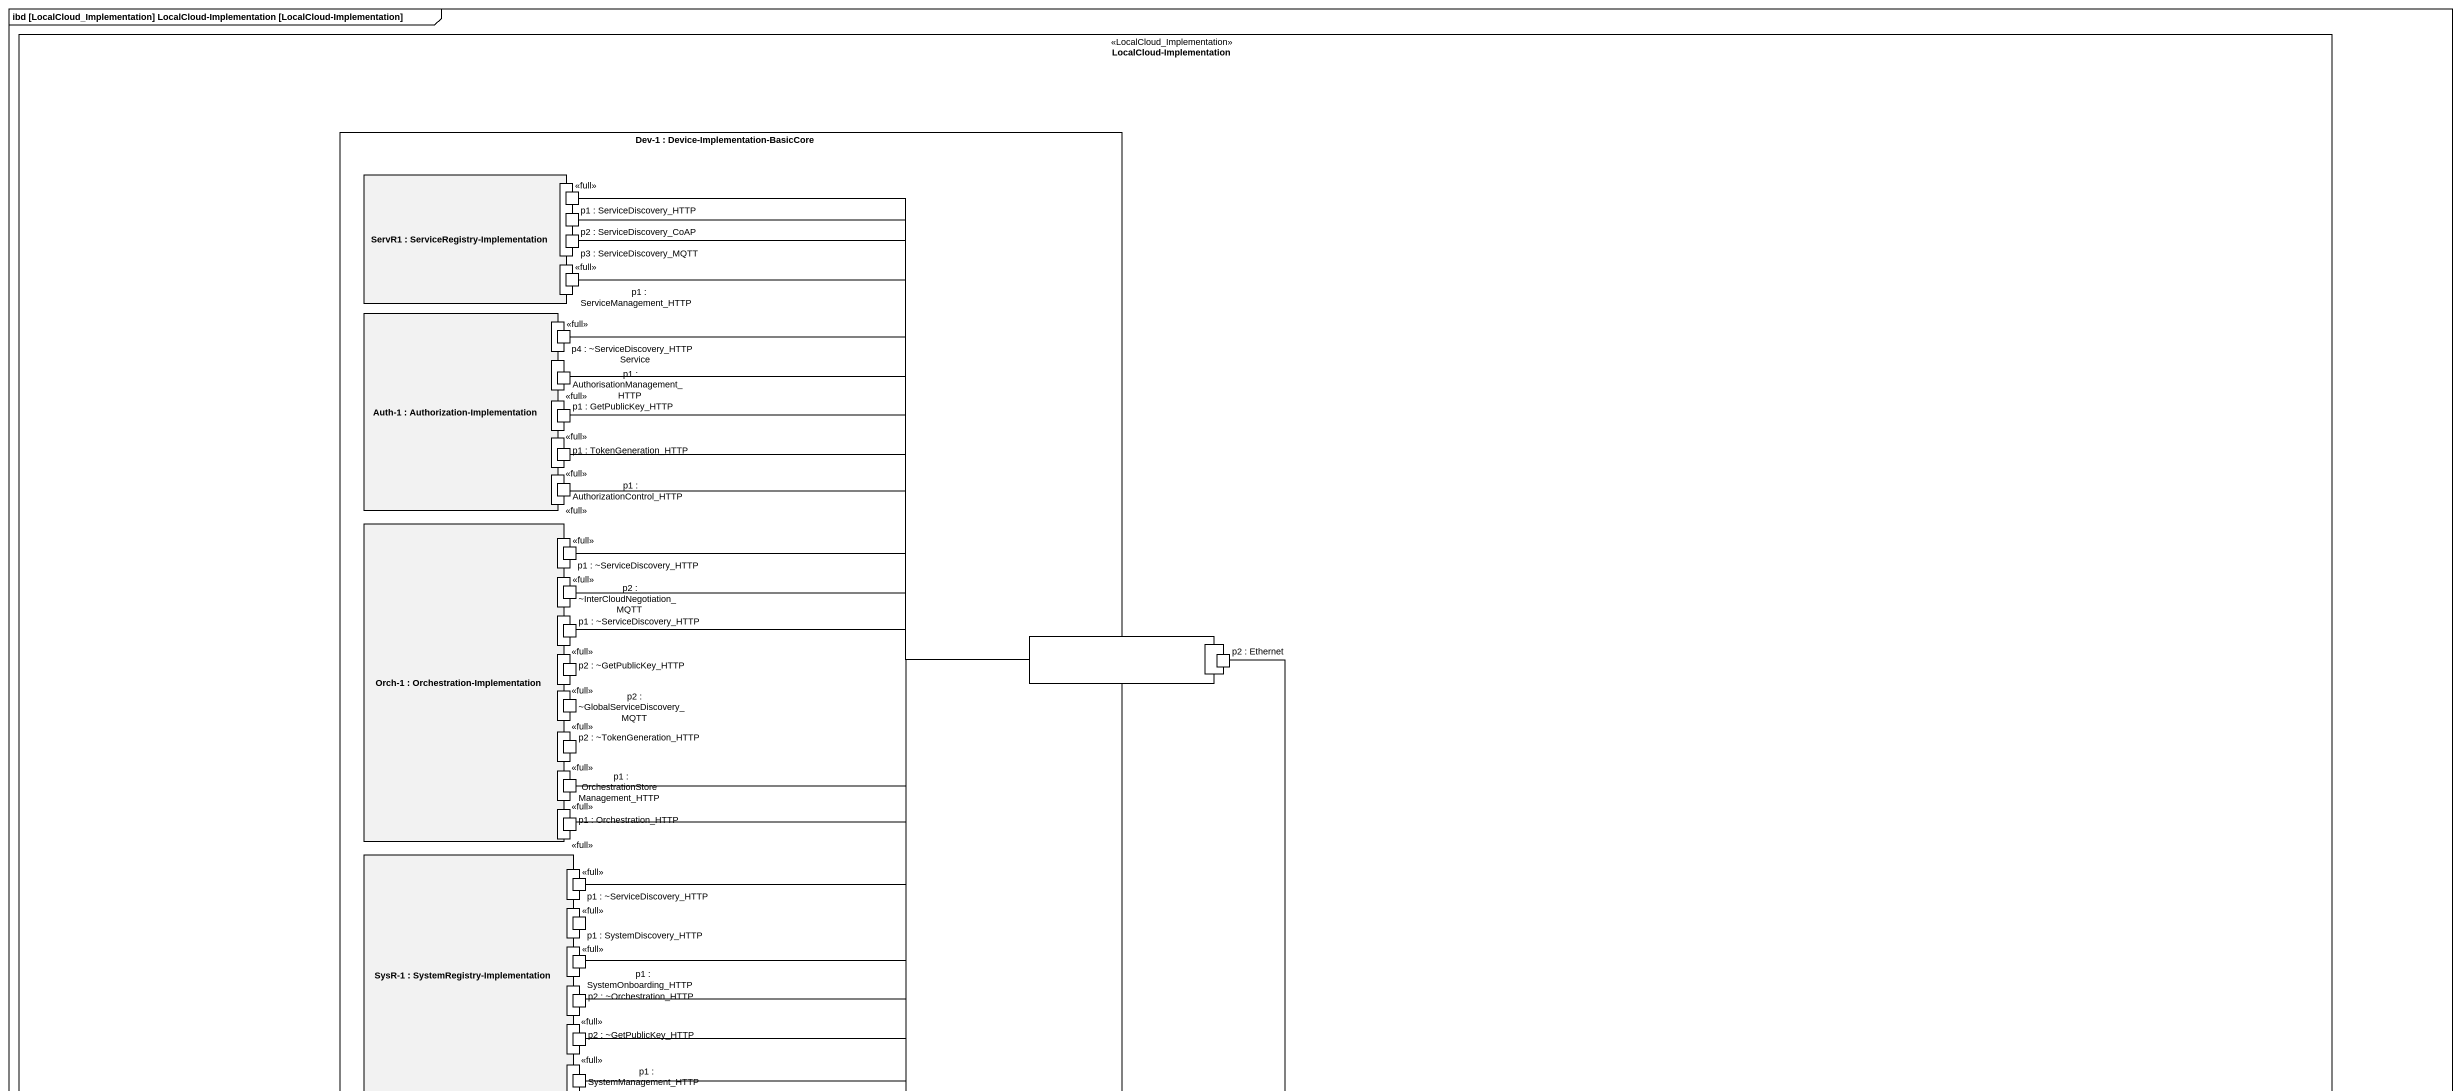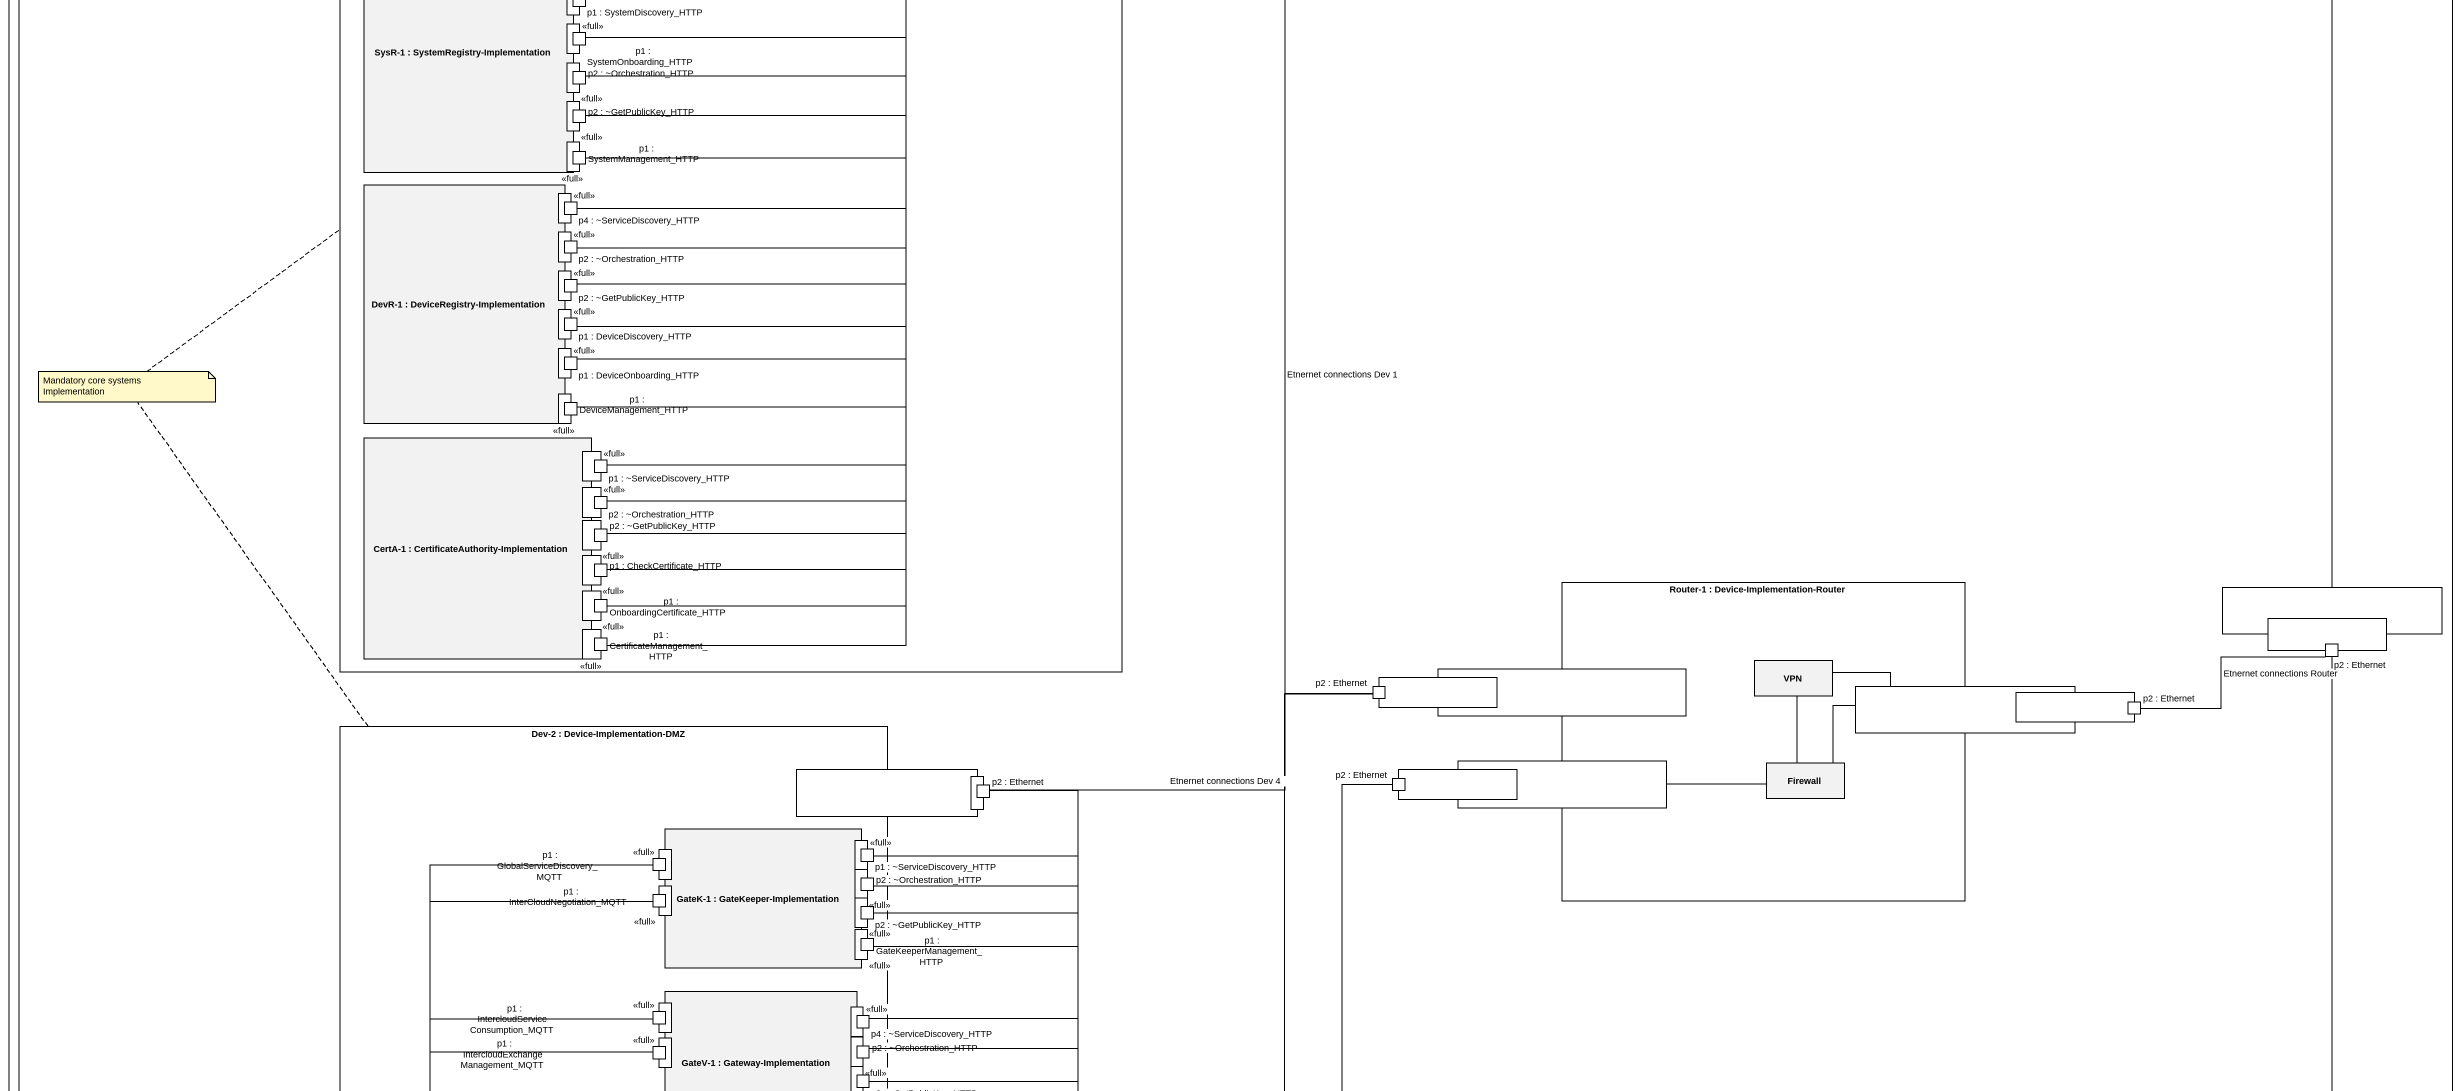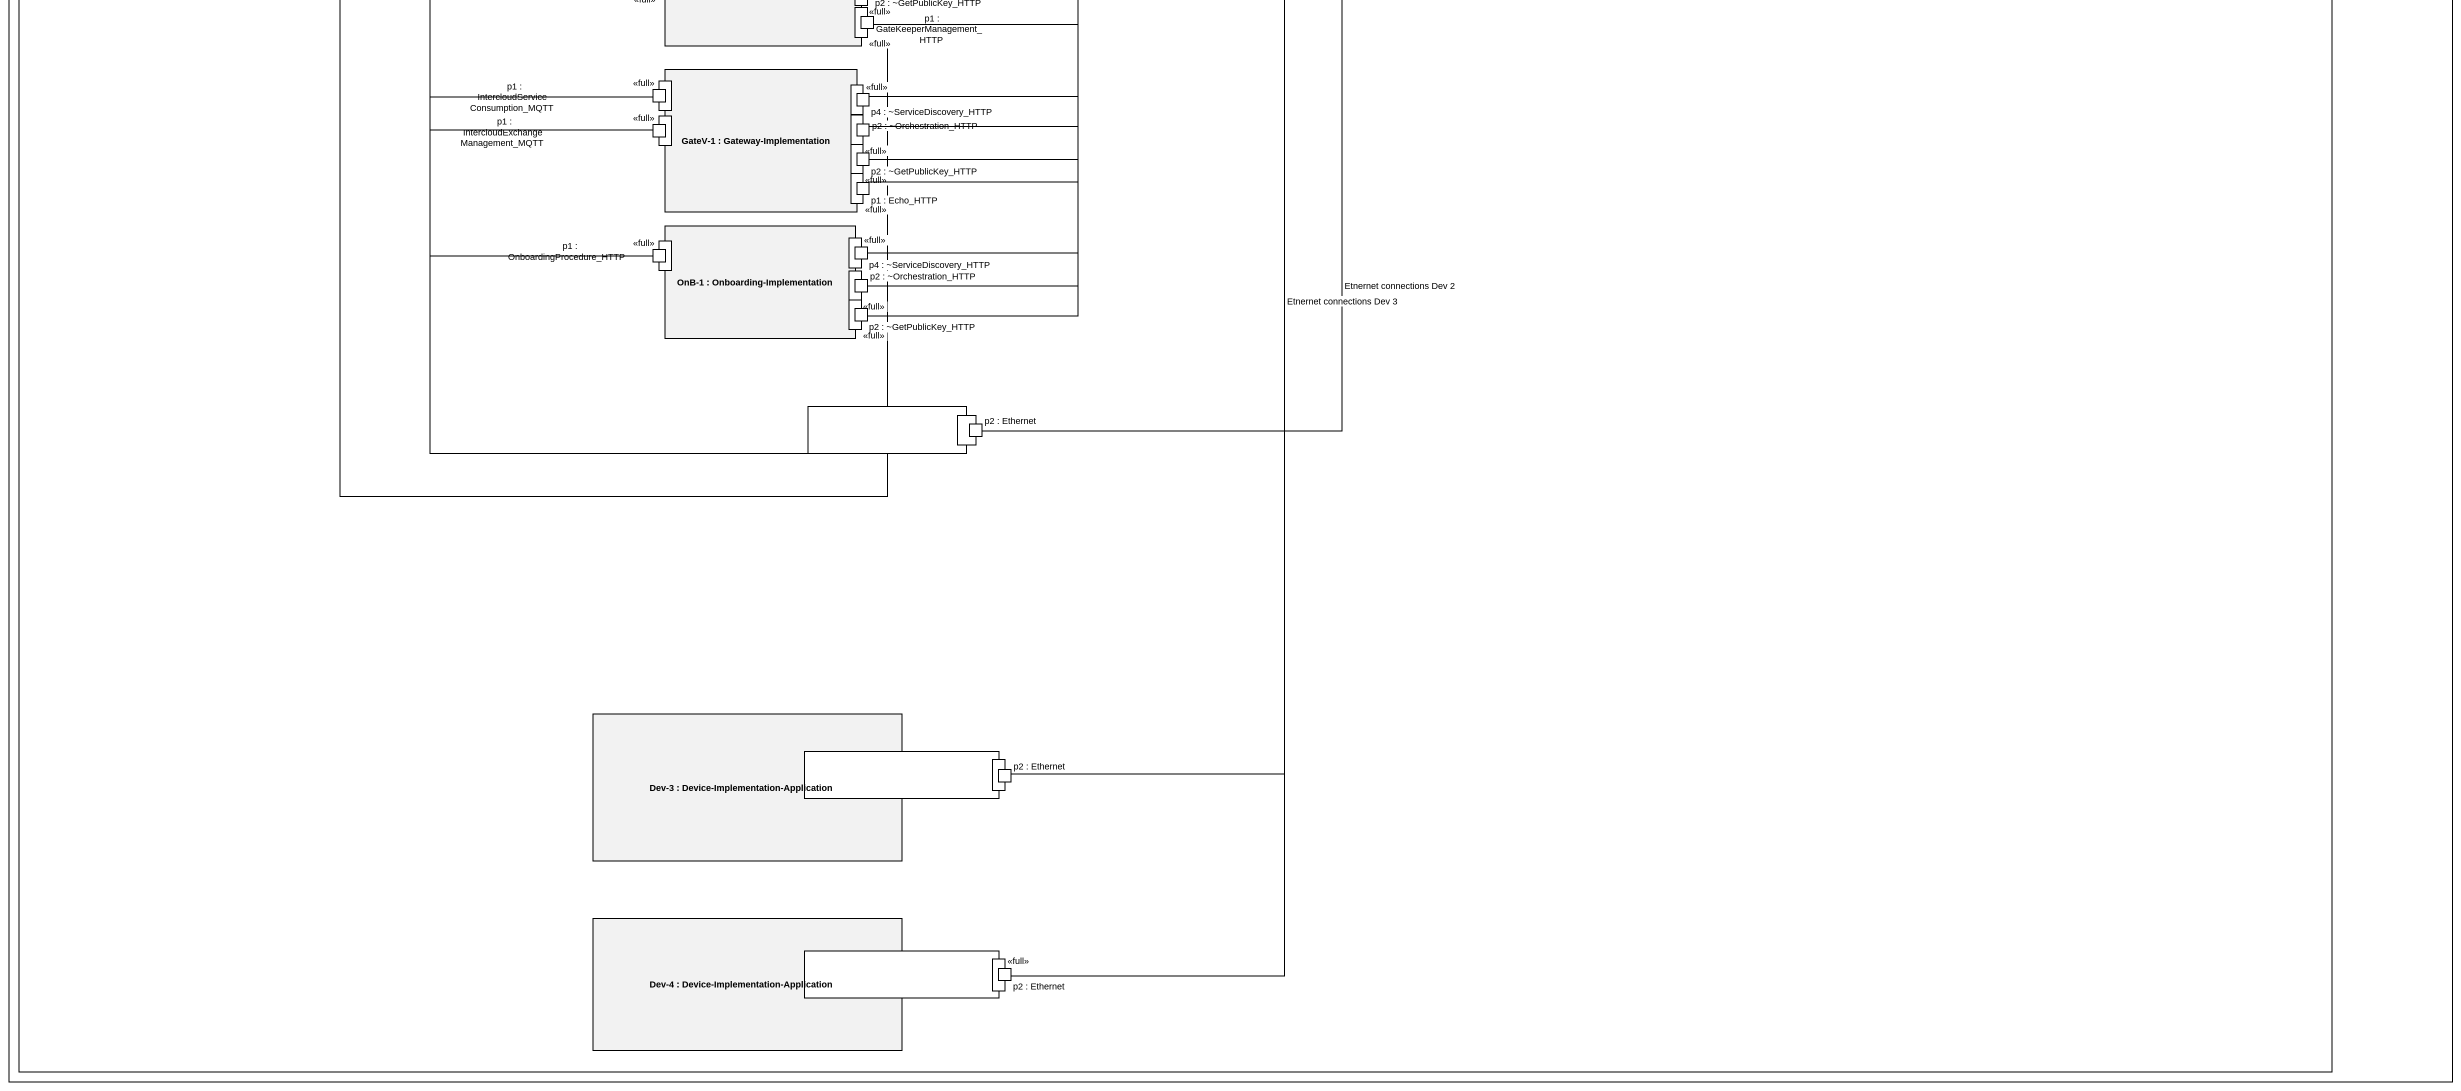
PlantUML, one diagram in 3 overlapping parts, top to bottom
@startuml
mainframe ibd [LocalCloud_Implementation] LocalCloud-Implementation [LocalCloud-Implementation]
rectangle "LocalCloud-Implementation" as LocalCloud_Implementation <<LocalCloud_Implementation>> {
  rectangle "Dev-1 : Device-Implementation-BasicCore" as Dev_1 {
    rectangle "ServR1 : ServiceRegistry-Implementation" as ServR1 {
      port "<<full>>" as full
      port "<<full>>" as full_2
    }
    port "p1 : ServiceDiscovery_HTTP" as p1_ServiceDiscovery_HTTP
    port "p2 : ServiceDiscovery_CoAP" as p2_ServiceDiscovery_CoAP
    port "p3 : ServiceDiscovery_MQTT" as p3_ServiceDiscovery_MQTT
    port "p1 : ServiceManagement_HTTP" as p1_ServiceManagement_HTTP
    rectangle "Auth-1 : Authorization-Implementation" as Auth_1 {
      port "<<full>>" as full_3
      port "<<full>>" as full_4
      port "<<full>>" as full_5
      port "<<full>>" as full_6
      port "<<full>>" as full_7
    }
    port "p4 : ~ServiceDiscovery_HTTP Service" as p4_ServiceDiscovery_HTTP
    port "p1 : AuthorisationManagement_HTTP" as p1_AuthorisationManagement
    port "p1 : GetPublicKey_HTTP" as p1_GetPublicKey_HTTP
    port "p1 : TokenGeneration_HTTP" as p1_TokenGeneration_HTTP
    port "p1 : AuthorizationControl_HTTP" as p1_AuthorizationControl_HTTP
    rectangle "Orch-1 : Orchestration-Implementation" as Orch_1 {
      port "<<full>>" as full_8
      port "<<full>>" as full_9
      port "<<full>>" as full_10
      port "<<full>>" as full_11
      port "<<full>>" as full_12
      port "<<full>>" as full_13
      port "<<full>>" as full_14
      port "<<full>>" as full_15
    }
    port "p1 : ~ServiceDiscovery_HTTP" as p1_ServiceDiscovery_HTTP_2
    port "p2 : ~InterCloudNegotiation_MQTT" as p2_InterCloudNegotiation
    port "p1 : ~ServiceDiscovery_HTTP" as p1_ServiceDiscovery_HTTP_3
    port "p2 : ~GetPublicKey_HTTP" as p2_GetPublicKey_HTTP
    port " " as port1
    port "p2 : ~GlobalServiceDiscovery_MQTT" as p2_GlobalServiceDiscovery
    port "p2 : ~TokenGeneration_HTTP" as p2_TokenGeneration_HTTP
    port "p1 : OrchestrationStoreManagement_HTTP" as p1_OrchestrationStoreManagem
    port "p1 : Orchestration_HTTP" as p1_Orchestration_HTTP
    rectangle "SysR-1 : SystemRegistry-Implementation" as SysR_1 {
      port "<<full>>" as full_16
      port "<<full>>" as full_17
      port "<<full>>" as full_18
      port "<<full>>" as full_19
      port "<<full>>" as full_20
      port "<<full>>" as full_21
    }
    port "p1 : ~ServiceDiscovery_HTTP" as p1_ServiceDiscovery_HTTP_4
    port "p1 : SystemDiscovery_HTTP" as p1_SystemDiscovery_HTTP
    port "p1 : SystemOnboarding_HTTP" as p1_SystemOnboarding_HTTP
    port "p2 : ~Orchestration_HTTP" as p2_Orchestration_HTTP
    port "p2 : ~GetPublicKey_HTTP" as p2_GetPublicKey_HTTP_2
    port "p1 : SystemManagement_HTTP" as p1_SystemManagement_HTTP
    rectangle "DevR-1 : DeviceRegistry-Implementation" as DevR_1 {
      port "<<full>>" as full_22
      port "<<full>>" as full_23
      port "<<full>>" as full_24
      port "<<full>>" as full_25
      port "<<full>>" as full_26
      port "<<full>>" as full_27
    }
    port "p4 : ~ServiceDiscovery_HTTP" as p4_ServiceDiscovery_HTTP_2
    port "p2 : ~Orchestration_HTTP" as p2_Orchestration_HTTP_2
    port "p2 : ~GetPublicKey_HTTP" as p2_GetPublicKey_HTTP_3
    port "p1 : DeviceDiscovery_HTTP" as p1_DeviceDiscovery_HTTP
    port "p1 : DeviceOnboarding_HTTP" as p1_DeviceOnboarding_HTTP
    port "p1 : DeviceManagement_HTTP" as p1_DeviceManagement_HTTP
    rectangle "CertA-1 : CertificateAuthority-Implementation" as CertA_1 {
      port "<<full>>" as full_28
      port "<<full>>" as full_29
      port "<<full>>" as full_30
      port "<<full>>" as full_31
      port "<<full>>" as full_32
      port "<<full>>" as full_33
    }
    port "p1 : ~ServiceDiscovery_HTTP" as p1_ServiceDiscovery_HTTP_5
    port "p2 : ~Orchestration_HTTP" as p2_Orchestration_HTTP_3
    port "p2 : ~GetPublicKey_HTTP" as p2_GetPublicKey_HTTP_4
    port "p1 : CheckCertificate_HTTP" as p1_CheckCertificate_HTTP
    port "p1 : OnboardingCertificate_HTTP" as p1_OnboardingCertificate
    port "p1 : CertificateManagement_HTTP" as p1_CertificateManagement
  }
  port " " as port2
  port "p2 : Ethernet" as p2_Ethernet
  rectangle "Router-1 : Device-Implementation-Router" as Router_1 {
    port " " as port5
    rectangle VPN
    port " " as port7
    port " " as port12
    rectangle Firewall
  }
  port " " as port3
  port " " as port4
  port "p2 : Ethernet" as p2_Ethernet_2
  port "p2 : Ethernet" as p2_Ethernet_3
  port " " as port6
  port " " as port8
  port "p2 : Ethernet" as p2_Ethernet_4
  rectangle "Dev-2 : Device-Implementation-DMZ" as Dev_2 {
    port " " as port9
    rectangle "GateK-1 : GateKeeper-Implementation" as GateK_1 {
      port "<<full>>" as full_34
      port "<<full>>" as full_35
      port "<<full>>" as full_36
      port "<<full>>" as full_37
      port "<<full>>" as full_38
      port "<<full>>" as full_39
    }
    port "p1 : GlobalServiceDiscovery_MQTT" as p1_GlobalServiceDiscovery
    port "p1 : ~ServiceDiscovery_HTTP" as p1_ServiceDiscovery_HTTP_6
    port "p1 : InterCloudNegotiation_MQTT" as p1_InterCloudNegotiation
    port "p2 : ~Orchestration_HTTP" as p2_Orchestration_HTTP_4
    port "p2 : ~GetPublicKey_HTTP" as p2_GetPublicKey_HTTP_5
    port "p1 : GateKeeperManagement_HTTP" as p1_GateKeeperManagement_HTTP
    port "p1 : IntercloudServiceConsumption_MQTT" as p1_IntercloudServiceConsumpt
    rectangle "GateV-1 : Gateway-Implementation" as GateV_1 {
      port "<<full>>" as full_40
      port "<<full>>" as full_41
      port "<<full>>" as full_42
      port "<<full>>" as full_43
      port "<<full>>" as full_44
      port "<<full>>" as full_45
    }
    port "p4 : ~ServiceDiscovery_HTTP" as p4_ServiceDiscovery_HTTP_3
    port "p1 : IntercloudExchangeManagement_MQTT" as p1_IntercloudExchangeManagem
    port "p2 : ~Orchestration_HTTP" as p2_Orchestration_HTTP_5
    port "p2 : ~GetPublicKey_HTTP" as p2_GetPublicKey_HTTP_6
    port "p1 : Echo_HTTP" as p1_Echo_HTTP
    port "p1 : OnboardingProcedure_HTTP" as p1_OnboardingProcedure_HTTP
    rectangle "OnB-1 : Onboarding-Implementation" as OnB_1 {
      port "<<full>>" as full_46
      port "<<full>>" as full_47
      port "<<full>>" as full_48
      port "<<full>>" as full_49
    }
    port "p4 : ~ServiceDiscovery_HTTP" as p4_ServiceDiscovery_HTTP_4
    port "p2 : ~Orchestration_HTTP" as p2_Orchestration_HTTP_6
    port "p2 : ~GetPublicKey_HTTP" as p2_GetPublicKey_HTTP_7
    port " " as port13
  }
  port " " as port10
  port "p2 : Ethernet" as p2_Ethernet_5
  port "p2 : Ethernet" as p2_Ethernet_6
  port " " as port11
  port " " as port14
  port "p2 : Ethernet" as p2_Ethernet_7
  rectangle "Dev-3 : Device-Implementation-Application" as Dev_3 {
    port " " as port15
  }
  port " " as port16
  port "p2 : Ethernet" as p2_Ethernet_8
  rectangle "Dev-4 : Device-Implementation-Application" as Dev_4 {
    port " " as port17
  }
  port "<<full>>" as full_50
  port "p2 : Ethernet" as p2_Ethernet_9
}
port1 -up- p1_ServiceDiscovery_HTTP
port1 -up- p2_ServiceDiscovery_CoAP
port1 -up- p3_ServiceDiscovery_MQTT
port1 -up- p1_ServiceManagement_HTTP
port1 -left- p4_ServiceDiscovery_HTTP
port1 -left- p1_AuthorisationManagement
port1 -left- p1_GetPublicKey_HTTP
port1 -left- p1_TokenGeneration_HTTP
port1 -left- p1_AuthorizationControl_HTTP
port1 -left- p1_ServiceDiscovery_HTTP_2
port1 -left- p2_InterCloudNegotiation
port1 -left- p1_ServiceDiscovery_HTTP_3
port1 -left- p1_OrchestrationStoreManagem
port1 -left- p1_Orchestration_HTTP
port1 -left- p1_ServiceDiscovery_HTTP_4
port1 -left- p1_SystemOnboarding_HTTP
port1 -- p2_Orchestration_HTTP
port1 -- p2_GetPublicKey_HTTP_2
port1 -- p1_SystemManagement_HTTP
port1 -- p4_ServiceDiscovery_HTTP_2
port1 -- p2_Orchestration_HTTP_2
port1 -- p2_GetPublicKey_HTTP_3
port1 -- p1_DeviceDiscovery_HTTP
port1 -- p1_DeviceOnboarding_HTTP
port1 -- p1_DeviceManagement_HTTP
port1 -- p1_ServiceDiscovery_HTTP_5
port1 -- p2_Orchestration_HTTP_3
port1 -- p2_GetPublicKey_HTTP_4
port1 -- p1_CheckCertificate_HTTP
port1 -- p1_OnboardingCertificate
port1 -- p1_CertificateManagement
p2_Ethernet -- p2_Ethernet_5 : Etnernet connections Dev 1
VPN -right- port7
VPN -- Firewall
p2_Ethernet_3 -left- p2_Ethernet_5 : Etnernet connections Dev 4
port7 -left- Firewall
p2_Ethernet_4 -right- p2_Ethernet_2 : Etnernet connections Router
port9 -- p1_ServiceDiscovery_HTTP_6
port9 -- p2_Orchestration_HTTP_4
port9 -- p2_GetPublicKey_HTTP_5
port9 -- p1_GateKeeperManagement_HTTP
port9 -- p4_ServiceDiscovery_HTTP_3
port9 -- p2_Orchestration_HTTP_5
port9 -- p2_GetPublicKey_HTTP_6
port9 -- p1_Echo_HTTP
port9 -- p4_ServiceDiscovery_HTTP_4
port9 -- p2_Orchestration_HTTP_6
port9 -- p2_GetPublicKey_HTTP_7
Firewall -left- port12
port13 -up- p1_GlobalServiceDiscovery
port13 -up- p1_InterCloudNegotiation
port13 -up- p1_IntercloudServiceConsumpt
port13 -up- p1_IntercloudExchangeManagem
port13 -up- p1_OnboardingProcedure_HTTP
p2_Ethernet_7 -up- p2_Ethernet_6 : Etnernet connections Dev 2
p2_Ethernet_8 -up- p2_Ethernet_5 : Etnernet connections Dev 3
p2_Ethernet_9 -up- p2_Ethernet_3
note as N1
  Mandatory core systems Implementation
end note
N1 .. Dev_1
N1 .. Dev_2
@enduml
